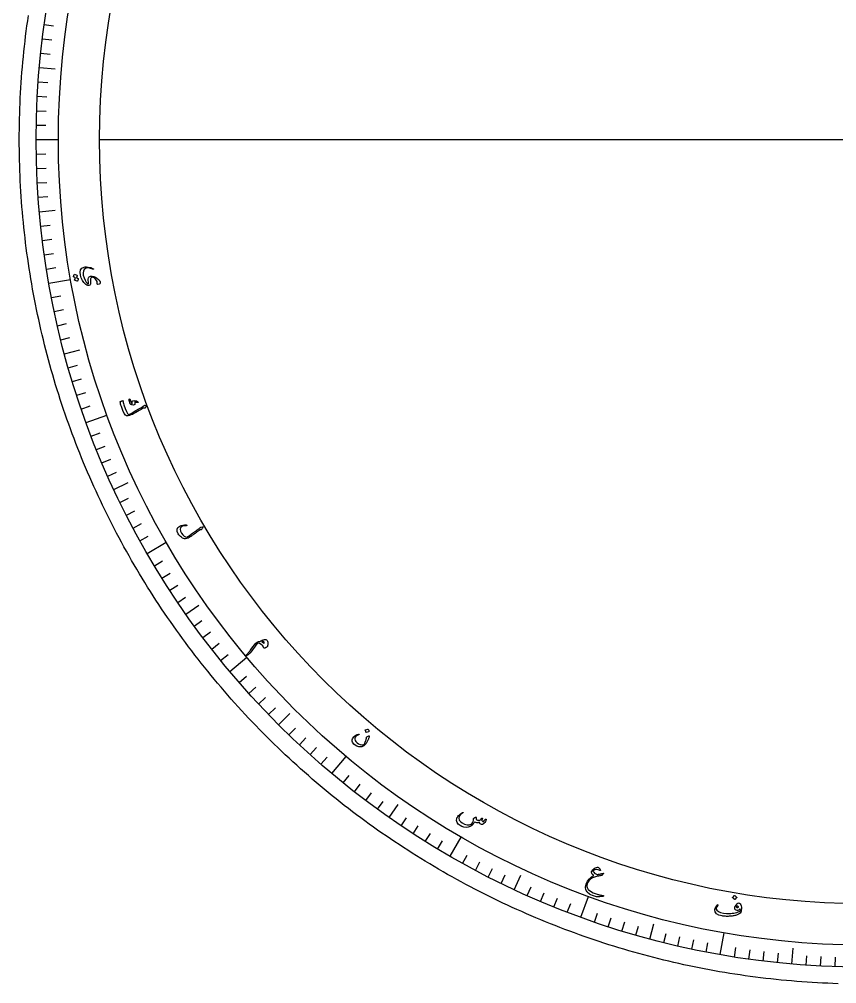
# Model space of a CAD drawing. Header units: millimetres. Extents: x -65 to 65, y -65 to 84.
# Drawn here: x -65 to -2.1, y -65 to 9.3 of the extents above; entities that cross this region are included whole.
import ezdxf

# ---------------------------------------------------------------- set-up
doc = ezdxf.new("R2010")
doc.units = ezdxf.units.MM
for name, color, linetype in [('CUT_OUTER', 1, 'Continuous'), ('ENGRAVE', 7, 'Continuous'), ('ENGRAVE_FINE', 8, 'Continuous'), ('TEXT', 5, 'Continuous')]:
    doc.layers.add(name, color=color, linetype=linetype)

msp = doc.modelspace()

# ---------------------------------------------------------------- linework, layer by layer
at = {"layer": 'CUT_OUTER'}
msp.add_lwpolyline([(-1.9939, -64.9694), (-2.3925, -64.956), (-2.791, -64.9401), (-3.1894, -64.9217), (-3.5877, -64.9009), (-3.9858, -64.8777), (-4.3839, -64.852), (-4.7817, -64.8239), (-5.1794, -64.7933), (-5.5768, -64.7603), (-5.9741, -64.7249), (-6.3711, -64.687), (-6.7679, -64.6467), (-7.1644, -64.604), (-7.5607, -64.5588), (-7.9567, -64.5112), (-8.3524, -64.4611), (-8.7477, -64.4087), (-9.1428, -64.3538), (-9.5375, -64.2965), (-9.9318, -64.2367), (-10.3258, -64.1746), (-10.7194, -64.11), (-11.1125, -64.043), (-11.5053, -63.9737), (-11.8976, -63.9019), (-12.2895, -63.8277), (-12.6809, -63.751), (-13.0718, -63.672), (-13.4622, -63.5906), (-13.8522, -63.5068), (-14.2416, -63.4206), (-14.6305, -63.3321), (-15.0188, -63.2411), (-15.4065, -63.1478), (-15.7937, -63.052), (-16.1803, -62.9539), (-16.5663, -62.8535), (-16.9516, -62.7506), (-17.3363, -62.6454), (-17.7204, -62.5379), (-18.1038, -62.428), (-18.4865, -62.3157), (-18.8685, -62.2011), (-19.2498, -62.0842), (-19.6304, -61.9649), (-20.0102, -61.8433), (-20.3893, -61.7193), (-20.7676, -61.5931), (-21.1452, -61.4645), (-21.5219, -61.3336), (-21.8978, -61.2004), (-22.2729, -61.0648), (-22.6472, -60.927), (-23.0206, -60.7869), (-23.3932, -60.6445), (-23.7648, -60.4999), (-24.1356, -60.3529), (-24.5055, -60.2037), (-24.8744, -60.0522), (-25.2424, -59.8984), (-25.6095, -59.7424), (-25.9756, -59.5841), (-26.3407, -59.4236), (-26.7048, -59.2609), (-27.0679, -59.0959), (-27.43, -58.9287), (-27.7911, -58.7593), (-28.1511, -58.5877), (-28.5101, -58.4138), (-28.8679, -58.2378), (-29.2247, -58.0596), (-29.5804, -57.8792), (-29.935, -57.6966), (-30.2885, -57.5118), (-30.6408, -57.3249), (-30.9919, -57.1358), (-31.3419, -56.9446), (-31.6908, -56.7512), (-32.0384, -56.5557), (-32.3848, -56.358), (-32.73, -56.1582), (-33.074, -55.9564), (-33.4167, -55.7524), (-33.7581, -55.5463), (-34.0983, -55.3381), (-34.4372, -55.1278), (-34.7748, -54.9155), (-35.1111, -54.7011), (-35.4461, -54.4846), (-35.7798, -54.2661), (-36.1121, -54.0455), (-36.443, -53.8229), (-36.7726, -53.5983), (-37.1007, -53.3717), (-37.4275, -53.143), (-37.7529, -52.9124), (-38.0769, -52.6797), (-38.3994, -52.4451), (-38.7205, -52.2085), (-39.0401, -51.9699), (-39.3582, -51.7294), (-39.6749, -51.4869), (-39.9901, -51.2425), (-40.3037, -50.9962), (-40.6159, -50.7479), (-40.9265, -50.4978), (-41.2356, -50.2457), (-41.5431, -49.9917), (-41.8491, -49.7359), (-42.1534, -49.4782), (-42.4562, -49.2186), (-42.7574, -48.9571), (-43.057, -48.6939), (-43.355, -48.4288), (-43.6513, -48.1618), (-43.946, -47.8931), (-44.2391, -47.6225), (-44.5304, -47.3502), (-44.8201, -47.0761), (-45.1081, -46.8002), (-45.3945, -46.5225), (-45.6791, -46.2431), (-45.9619, -45.9619), (-46.2431, -45.6791), (-46.5225, -45.3945), (-46.8002, -45.1081), (-47.0761, -44.8201), (-47.3502, -44.5304), (-47.6225, -44.2391), (-47.8931, -43.946), (-48.1618, -43.6513), (-48.4288, -43.355), (-48.6939, -43.057), (-48.9571, -42.7574), (-49.2186, -42.4562), (-49.4782, -42.1534), (-49.7359, -41.8491), (-49.9917, -41.5431), (-50.2457, -41.2356), (-50.4978, -40.9265), (-50.7479, -40.6159), (-50.9962, -40.3037), (-51.2425, -39.9901), (-51.4869, -39.6749), (-51.7294, -39.3582), (-51.9699, -39.0401), (-52.2085, -38.7205), (-52.4451, -38.3994), (-52.6797, -38.0769), (-52.9124, -37.7529), (-53.143, -37.4275), (-53.3717, -37.1007), (-53.5983, -36.7726), (-53.8229, -36.443), (-54.0455, -36.1121), (-54.2661, -35.7798), (-54.4846, -35.4461), (-54.7011, -35.1111), (-54.9155, -34.7748), (-55.1278, -34.4372), (-55.3381, -34.0983), (-55.5463, -33.7581), (-55.7524, -33.4167), (-55.9564, -33.074), (-56.1582, -32.73), (-56.358, -32.3848), (-56.5557, -32.0384), (-56.7512, -31.6908), (-56.9446, -31.3419), (-57.1358, -30.9919), (-57.3249, -30.6408), (-57.5118, -30.2885), (-57.6966, -29.935), (-57.8792, -29.5804), (-58.0596, -29.2247), (-58.2378, -28.8679), (-58.4138, -28.5101), (-58.5877, -28.1511), (-58.7593, -27.7911), (-58.9287, -27.43), (-59.0959, -27.0679), (-59.2609, -26.7048), (-59.4236, -26.3407), (-59.5841, -25.9756), (-59.7424, -25.6095), (-59.8984, -25.2424), (-60.0522, -24.8744), (-60.2037, -24.5055), (-60.3529, -24.1356), (-60.4999, -23.7648), (-60.6445, -23.3932), (-60.7869, -23.0206), (-60.927, -22.6472), (-61.0648, -22.2729), (-61.2004, -21.8978), (-61.3336, -21.5219), (-61.4645, -21.1452), (-61.5931, -20.7676), (-61.7193, -20.3893), (-61.8433, -20.0102), (-61.9649, -19.6304), (-62.0842, -19.2498), (-62.2011, -18.8685), (-62.3157, -18.4865), (-62.428, -18.1038), (-62.5379, -17.7204), (-62.6454, -17.3363), (-62.7506, -16.9516), (-62.8535, -16.5663), (-62.9539, -16.1803), (-63.052, -15.7937), (-63.1478, -15.4065), (-63.2411, -15.0188), (-63.3321, -14.6305), (-63.4206, -14.2416), (-63.5068, -13.8522), (-63.5906, -13.4622), (-63.672, -13.0718), (-63.751, -12.6809), (-63.8277, -12.2895), (-63.9019, -11.8976), (-63.9737, -11.5053), (-64.043, -11.1125), (-64.11, -10.7194), (-64.1746, -10.3258), (-64.2367, -9.9318), (-64.2965, -9.5375), (-64.3538, -9.1428), (-64.4087, -8.7477), (-64.4611, -8.3524), (-64.5112, -7.9567), (-64.5588, -7.5607), (-64.604, -7.1644), (-64.6467, -6.7679), (-64.687, -6.3711), (-64.7249, -5.9741), (-64.7603, -5.5768), (-64.7933, -5.1794), (-64.8239, -4.7817), (-64.852, -4.3839), (-64.8777, -3.9858), (-64.9009, -3.5877), (-64.9217, -3.1894), (-64.9401, -2.791), (-64.956, -2.3925), (-64.9694, -1.9939), (-64.9804, -1.5952), (-64.989, -1.1964), (-64.9951, -0.7976), (-64.9988, -0.3988), (-65, 0), (-64.9988, 0.3988), (-64.9951, 0.7976), (-64.989, 1.1964), (-64.9804, 1.5952), (-64.9694, 1.9939), (-64.956, 2.3925), (-64.9401, 2.791), (-64.9217, 3.1894), (-64.9009, 3.5877), (-64.8777, 3.9858), (-64.852, 4.3839), (-64.8239, 4.7817), (-64.7933, 5.1794), (-64.7603, 5.5768), (-64.7249, 5.9741), (-64.687, 6.3711), (-64.6467, 6.7679), (-64.604, 7.1644), (-64.5588, 7.5607), (-64.5112, 7.9567), (-64.4611, 8.3524), (-64.4087, 8.7477), (-64.3538, 9.1428), (-64.2965, 9.5375)], dxfattribs=at)
at = {"layer": 'ENGRAVE'}
for points in [[(-63.4576, 5.5518), (-62.2435, 5.4456)], [(-63.7, 0), (-61.9938, 0)], [(-58.825, 0), (58.825, 0)], [(-63.4576, -5.5518), (-62.2435, -5.4456)], [(-62.7323, -11.0614), (-61.0519, -10.7651)], [(-61.5295, -16.4868), (-60.3523, -16.1713)], [(-59.8584, -21.7867), (-58.2551, -21.2031)], [(-57.7318, -26.9208), (-56.6272, -26.4057)], [(-55.1658, -31.85), (-53.6882, -30.9969)], [(-52.18, -36.5368), (-51.1816, -35.8378)], [(-48.797, -40.9456), (-47.49, -39.8488)], [(-45.0427, -45.0427), (-44.1809, -44.1809)], [(-40.9456, -48.797), (-39.8488, -47.49)], [(-36.5368, -52.18), (-35.8378, -51.1816)], [(-31.85, -55.1658), (-30.9969, -53.6882)], [(-26.9208, -57.7318), (-26.4057, -56.6272)], [(-21.7867, -59.8584), (-21.2031, -58.2551)], [(-16.4868, -61.5295), (-16.1713, -60.3523)], [(-11.0614, -62.7323), (-10.7651, -61.0519)], [(-5.5518, -63.4576), (-5.4456, -62.2435)]]:
    msp.add_lwpolyline(points, dxfattribs=at)
for radius in [63.7, 63.7, 61.9938, 58.825, 58.825]:
    msp.add_circle((0, 0), radius, dxfattribs=at)
at = {"layer": 'ENGRAVE_FINE'}
for points in [[(-63.0801, 8.8653), (-62.3559, 8.7636)], [(-63.2252, 7.7631), (-62.4994, 7.674)], [(-63.351, 6.6585), (-62.6238, 6.582)], [(-63.5448, 4.4435), (-62.8154, 4.3925)], [(-63.6127, 3.3338), (-62.8825, 3.2955)], [(-63.6612, 2.2231), (-62.9304, 2.1976)], [(-63.6903, 1.1117), (-62.9592, 1.099)], [(-63.6903, -1.1117), (-62.9592, -1.099)], [(-63.6612, -2.2231), (-62.9304, -2.1976)], [(-63.6127, -3.3338), (-62.8825, -3.2955)], [(-63.5448, -4.4435), (-62.8154, -4.3925)], [(-63.351, -6.6585), (-62.6238, -6.582)], [(-63.2252, -7.7631), (-62.4994, -7.674)], [(-63.0801, -8.8653), (-62.3559, -8.7636)], [(-62.9157, -9.9649), (-62.1935, -9.8505)], [(-62.5297, -12.1545), (-61.8118, -12.015)], [(-62.308, -13.244), (-61.5927, -13.0919)], [(-62.0674, -14.3294), (-61.3549, -14.1649)], [(-61.8078, -15.4104), (-61.0983, -15.2335)], [(-61.2324, -17.5581), (-60.5294, -17.3565)], [(-60.9166, -18.6241), (-60.2173, -18.4103)], [(-60.5823, -19.6844), (-59.8868, -19.4584)], [(-60.2295, -20.7387), (-59.5381, -20.5006)], [(-59.4691, -22.828), (-58.7864, -22.566)], [(-59.0616, -23.8624), (-58.3836, -23.5885)], [(-58.6362, -24.8896), (-57.963, -24.6039)], [(-58.1928, -25.9091), (-57.5248, -25.6117)], [(-57.2532, -27.9242), (-56.5959, -27.6037)], [(-56.7571, -28.9192), (-56.1056, -28.5872)], [(-56.2438, -29.9053), (-55.5981, -29.562)], [(-55.7133, -30.8824), (-55.0737, -30.5279)], [(-54.6016, -32.8079), (-53.9748, -32.4313)], [(-54.0207, -33.7559), (-53.4005, -33.3684)], [(-53.4233, -34.6935), (-52.81, -34.2952)], [(-52.8097, -35.6206), (-52.2035, -35.2117)], [(-51.5344, -37.4419), (-50.9428, -37.0121)], [(-50.8731, -38.3356), (-50.2891, -37.8955)], [(-50.1963, -39.2176), (-49.6201, -38.7674)], [(-49.5042, -40.0877), (-48.9359, -39.6275)], [(-48.075, -41.791), (-47.5231, -41.3112)], [(-47.3383, -42.6236), (-46.7949, -42.1343)], [(-46.5872, -43.4433), (-46.0524, -42.9446)], [(-45.8219, -44.2497), (-45.2959, -43.7418)], [(-44.2497, -45.8219), (-43.7418, -45.2959)], [(-43.4433, -46.5872), (-42.9446, -46.0524)], [(-42.6236, -47.3383), (-42.1343, -46.7949)], [(-41.791, -48.075), (-41.3112, -47.5231)], [(-40.0877, -49.5042), (-39.6275, -48.9359)], [(-39.2176, -50.1963), (-38.7674, -49.6201)], [(-38.3356, -50.8731), (-37.8955, -50.2891)], [(-37.4419, -51.5344), (-37.0121, -50.9428)], [(-35.6206, -52.8097), (-35.2117, -52.2035)], [(-34.6935, -53.4233), (-34.2952, -52.81)], [(-33.7559, -54.0207), (-33.3684, -53.4005)], [(-32.8079, -54.6016), (-32.4313, -53.9748)], [(-30.8824, -55.7133), (-30.5279, -55.0737)], [(-29.9053, -56.2438), (-29.562, -55.5981)], [(-28.9192, -56.7571), (-28.5872, -56.1056)], [(-27.9242, -57.2532), (-27.6037, -56.5959)], [(-25.9091, -58.1928), (-25.6117, -57.5248)], [(-24.8896, -58.6362), (-24.6039, -57.963)], [(-23.8624, -59.0616), (-23.5885, -58.3836)], [(-22.828, -59.4691), (-22.566, -58.7864)], [(-20.7387, -60.2295), (-20.5006, -59.5381)], [(-19.6844, -60.5823), (-19.4584, -59.8868)], [(-18.6241, -60.9166), (-18.4103, -60.2173)], [(-17.5581, -61.2324), (-17.3565, -60.5294)], [(-15.4104, -61.8078), (-15.2335, -61.0983)], [(-14.3294, -62.0674), (-14.1649, -61.3549)], [(-13.244, -62.308), (-13.0919, -61.5927)], [(-12.1545, -62.5297), (-12.015, -61.8118)], [(-9.9649, -62.9157), (-9.8505, -62.1935)], [(-8.8653, -63.0801), (-8.7636, -62.3559)], [(-7.7631, -63.2252), (-7.674, -62.4994)], [(-6.6585, -63.351), (-6.582, -62.6238)], [(-4.4435, -63.5448), (-4.3925, -62.8154)], [(-3.3338, -63.6127), (-3.2955, -62.8825)], [(-2.2231, -63.6612), (-2.1976, -62.9304)]]:
    msp.add_lwpolyline(points, dxfattribs=at)
at = {"layer": 'TEXT'}
for points in [[(-60.4664, -10.6837), (-60.463, -10.6861), (-60.4605, -10.69), (-60.459, -10.6952), (-60.4584, -10.7017), (-60.4629, -10.7264), (-60.4683, -10.7506), (-60.4747, -10.7741), (-60.482, -10.7971), (-60.4905, -10.8196), (-60.5003, -10.842), (-60.5112, -10.8641), (-60.5234, -10.886), (-60.5275, -10.8905), (-60.5322, -10.893), (-60.5377, -10.8935), (-60.5437, -10.8921), (-60.7397, -10.8101), (-60.7426, -10.8074), (-60.7434, -10.8028), (-60.7422, -10.7963), (-60.7389, -10.788), (-60.7355, -10.7821), (-60.7312, -10.7726), (-60.7258, -10.7596), (-60.7194, -10.7431), (-60.7119, -10.7228), (-60.7031, -10.6987), (-60.6931, -10.6707), (-60.6817, -10.6389), (-60.8339, -10.5728), (-60.8388, -10.5694), (-60.8408, -10.5642), (-60.8397, -10.5573), (-60.8357, -10.5487), (-60.8322, -10.5412), (-60.8271, -10.5295), (-60.8204, -10.5135), (-60.8119, -10.4933), (-60.8019, -10.4686), (-60.7903, -10.439), (-60.7771, -10.4046), (-60.7624, -10.3654), (-60.7596, -10.3611), (-60.7564, -10.3589), (-60.7528, -10.3587), (-60.7489, -10.3607), (-60.5601, -10.4475), (-60.5567, -10.4499), (-60.5542, -10.4537), (-60.5527, -10.4589), (-60.5522, -10.4655), (-60.5551, -10.4864), (-60.5591, -10.5068), (-60.5641, -10.5268), (-60.5703, -10.5464), (-60.5775, -10.5656), (-60.5855, -10.5843), (-60.5943, -10.6026), (-60.6039, -10.6204)], [(-59.0146, -11.0923), (-59.0036, -11.0132), (-59.018, -10.9299), (-59.0578, -10.8425), (-59.1231, -10.7506), (-59.1794, -10.695), (-59.2425, -10.6514), (-59.3122, -10.62), (-59.3887, -10.6007), (-59.4035, -10.6), (-59.4183, -10.6024), (-59.4331, -10.6077), (-59.448, -10.6161), (-59.4909, -10.6617), (-59.517, -10.7301), (-59.5265, -10.8213), (-59.5191, -10.9352), (-59.5104, -11.0475), (-59.5167, -11.1315), (-59.5381, -11.1871), (-59.5747, -11.2144), (-59.6585, -11.2324), (-59.7366, -11.2298), (-59.8091, -11.2065), (-59.8759, -11.1624), (-60.0254, -11.0103), (-60.1456, -10.8404), (-60.2365, -10.6529), (-60.2978, -10.4482), (-60.3213, -10.217), (-60.2823, -10.0348), (-60.1811, -9.9017), (-60.0182, -9.8179), (-59.9243, -9.7992), (-59.8195, -9.7962), (-59.7038, -9.8086), (-59.5772, -9.8363), (-59.5415, -9.8473), (-59.5069, -9.8589), (-59.4733, -9.8712), (-59.4408, -9.884), (-59.4092, -9.8975), (-59.3784, -9.9119), (-59.3483, -9.9272), (-59.319, -9.9433), (-59.3064, -9.9525), (-59.3005, -9.9616), (-59.301, -9.9706), (-59.3082, -9.9795), (-59.3179, -9.9854), (-59.3281, -9.9882), (-59.3389, -9.9878), (-59.3502, -9.9842), (-59.5196, -9.9147), (-59.6674, -9.8811), (-59.7937, -9.8837), (-59.8985, -9.9229), (-60.0012, -10.0105), (-60.0648, -10.1248), (-60.0891, -10.2659), (-60.0739, -10.4335), (-60.0202, -10.6422), (-59.9432, -10.825), (-59.8432, -10.9815), (-59.7205, -11.1118), (-59.7108, -11.1191), (-59.702, -11.121), (-59.6944, -11.1173), (-59.6877, -11.1081), (-59.6785, -11.0741), (-59.6759, -11.0175), (-59.6797, -10.9385), (-59.6898, -10.8369), (-59.6958, -10.7328), (-59.6863, -10.6508), (-59.6615, -10.5911), (-59.6213, -10.5536), (-59.5704, -10.5305), (-59.5151, -10.5168), (-59.4555, -10.5126), (-59.3916, -10.5177), (-59.2623, -10.5479), (-59.1391, -10.5995), (-59.0217, -10.6724), (-58.9102, -10.7664), (-58.8831, -10.7919), (-58.8591, -10.817), (-58.8382, -10.8417), (-58.8202, -10.8661), (-58.8052, -10.8899), (-58.793, -10.9132), (-58.7836, -10.9357), (-58.777, -10.9576), (-58.7689, -11.0464), (-58.7973, -11.1072), (-58.8623, -11.1399), (-58.9641, -11.1446), (-58.9928, -11.139), (-59.0107, -11.1284), (-59.018, -11.1128), (-59.0146, -11.0923)], [(-55.8251, -20.2264), (-55.8242, -20.2307), (-55.8246, -20.2348), (-55.8262, -20.2388), (-55.8292, -20.2426), (-55.8324, -20.2447), (-55.836, -20.2463), (-55.8401, -20.2475), (-55.8447, -20.2482), (-55.9782, -20.2449), (-55.9921, -20.2436), (-56.0034, -20.241), (-56.0119, -20.2372), (-56.0178, -20.232), (-56.0356, -20.2075), (-56.0544, -20.1879), (-56.0741, -20.1733), (-56.0949, -20.1636), (-56.104, -20.1635), (-56.1111, -20.1707), (-56.1162, -20.1851), (-56.1193, -20.2069), (-56.1191, -20.2207), (-56.1186, -20.2348), (-56.1176, -20.2492), (-56.1162, -20.2639), (-56.1143, -20.279), (-56.1119, -20.2948), (-56.109, -20.3111), (-56.1055, -20.328), (-56.1087, -20.3919), (-56.1501, -20.4271), (-56.2298, -20.4334), (-56.3478, -20.4108), (-56.3853, -20.3973), (-56.4162, -20.3821), (-56.4406, -20.3652), (-56.4584, -20.3464), (-56.4723, -20.3238), (-56.4866, -20.2907), (-56.5011, -20.2472), (-56.5159, -20.1932), (-56.5228, -20.1654), (-56.5285, -20.1387), (-56.5327, -20.1131), (-56.5357, -20.0886), (-56.5377, -20.0653), (-56.5393, -20.0434), (-56.5403, -20.0228), (-56.5409, -20.0037), (-56.5387, -19.991), (-56.5346, -19.981), (-56.5286, -19.9738), (-56.5207, -19.9693), (-56.5115, -19.9676), (-56.5038, -19.9695), (-56.4976, -19.975), (-56.493, -19.9842), (-56.48, -20.0142), (-56.4659, -20.0483), (-56.4506, -20.0867), (-56.434, -20.1292), (-56.403, -20.2086), (-56.3757, -20.2695), (-56.3521, -20.3119), (-56.3324, -20.3358), (-56.3285, -20.3384), (-56.3244, -20.339), (-56.32, -20.3378), (-56.3154, -20.3346), (-56.3129, -20.3315), (-56.3113, -20.3269), (-56.3106, -20.3207), (-56.3107, -20.313), (-56.3181, -20.2438), (-56.3199, -20.2145), (-56.3182, -20.1881), (-56.3128, -20.1649), (-56.3038, -20.1446), (-56.2915, -20.1259), (-56.2768, -20.1121), (-56.2596, -20.1033), (-56.2401, -20.0996), (-56.1009, -20.0948), (-55.9853, -20.1144), (-55.8934, -20.1582), (-55.8251, -20.2264)], [(-55.2071, -20.4929), (-55.2262, -20.5137), (-55.2439, -20.5347), (-55.2601, -20.5557), (-55.2748, -20.5768), (-55.2881, -20.5982), (-55.2998, -20.6199), (-55.31, -20.6419), (-55.3187, -20.6643), (-55.3246, -20.6739), (-55.3336, -20.6797), (-55.3455, -20.6817), (-55.3605, -20.6799), (-55.441, -20.6657), (-55.4495, -20.6646), (-55.4566, -20.6641), (-55.4621, -20.6644), (-55.4662, -20.6653), (-55.6314, -20.7674), (-55.781, -20.8587), (-55.915, -20.9391), (-56.0336, -21.0085), (-56.1366, -21.0668), (-56.224, -21.1136), (-56.2957, -21.149), (-56.3519, -21.1729), (-56.4596, -21.2134), (-56.4945, -21.2243), (-56.5301, -21.2336), (-56.5665, -21.2413), (-56.6036, -21.2474), (-56.6416, -21.2517), (-56.6804, -21.2542), (-56.7201, -21.2547), (-56.7607, -21.2534), (-56.8377, -21.2062), (-56.9277, -21.0723), (-57.0301, -20.8513), (-57.1438, -20.5432), (-57.1752, -20.4454), (-57.2015, -20.354), (-57.2229, -20.2691), (-57.2395, -20.1906), (-57.239, -20.1828), (-57.2364, -20.1764), (-57.2318, -20.1715), (-57.225, -20.168), (-57.1918, -20.154), (-57.1615, -20.1415), (-57.1341, -20.1306), (-57.1096, -20.1211), (-57.0877, -20.113), (-57.0682, -20.1062), (-57.051, -20.1006), (-57.0361, -20.0964), (-57.0276, -20.0945), (-57.022, -20.0958), (-57.0193, -20.1003), (-57.0196, -20.1081), (-57.0169, -20.1655), (-57.0047, -20.2365), (-56.9829, -20.3209), (-56.9514, -20.4189), (-56.8469, -20.7077), (-56.7506, -20.9282), (-56.6633, -21.0807), (-56.5855, -21.1652), (-56.5186, -21.14), (-56.4021, -21.0809), (-56.2357, -20.988), (-56.0196, -20.8615), (-55.8037, -20.7333), (-55.6406, -20.6359), (-55.5303, -20.569), (-55.4729, -20.5325), (-55.4574, -20.522), (-55.4429, -20.5122), (-55.4293, -20.5031), (-55.4168, -20.4946), (-55.4054, -20.4869), (-55.3953, -20.4799), (-55.3865, -20.4737), (-55.379, -20.4683), (-55.362, -20.4578), (-55.3448, -20.4508), (-55.3271, -20.4473), (-55.3091, -20.4474), (-55.2102, -20.4573), (-55.2034, -20.4586), (-55.1983, -20.4608), (-55.1951, -20.4641), (-55.1937, -20.4683), (-55.1947, -20.4745), (-55.1972, -20.4806), (-55.2014, -20.4868), (-55.2071, -20.4929)], [(-50.8891, -29.8093), (-50.8809, -29.8091), (-50.8739, -29.811), (-50.868, -29.8149), (-50.8634, -29.8208), (-50.8607, -29.8279), (-50.8609, -29.8353), (-50.864, -29.8431), (-50.87, -29.8513), (-50.9056, -29.897), (-50.9341, -29.9403), (-50.9556, -29.9811), (-50.9699, -30.0195), (-50.9759, -30.0319), (-50.9862, -30.0405), (-51.0008, -30.0452), (-51.0197, -30.0461), (-51.0295, -30.0454), (-51.0389, -30.0447), (-51.0479, -30.0442), (-51.0565, -30.0437), (-51.0646, -30.0433), (-51.072, -30.0428), (-51.0788, -30.0423), (-51.0849, -30.0417), (-51.0959, -30.0411), (-51.1074, -30.0428), (-51.1196, -30.047), (-51.1325, -30.0535), (-51.1661, -30.0765), (-51.2024, -30.102), (-51.2414, -30.1302), (-51.2832, -30.1609), (-51.3277, -30.1942), (-51.3751, -30.2298), (-51.4254, -30.2678), (-51.4785, -30.3082), (-51.531, -30.3494), (-51.5806, -30.3876), (-51.6273, -30.423), (-51.6711, -30.4555), (-51.7121, -30.4853), (-51.7502, -30.5127), (-51.7856, -30.5375), (-51.8182, -30.5599), (-51.9171, -30.6218), (-52.0171, -30.6697), (-52.1183, -30.7036), (-52.2207, -30.7233), (-52.2877, -30.7231), (-52.3603, -30.7046), (-52.4386, -30.6677), (-52.5224, -30.6123), (-52.6034, -30.5464), (-52.6719, -30.4799), (-52.728, -30.4131), (-52.7716, -30.3459), (-52.8475, -30.1585), (-52.8533, -29.9969), (-52.7894, -29.8615), (-52.656, -29.7521), (-52.5406, -29.6988), (-52.4163, -29.6666), (-52.2831, -29.6554), (-52.141, -29.6652), (-52.1321, -29.667), (-52.1253, -29.6703), (-52.1206, -29.6752), (-52.1181, -29.6817), (-52.1169, -29.6894), (-52.1174, -29.6961), (-52.1194, -29.7016), (-52.1231, -29.7061), (-52.1294, -29.7114), (-52.1363, -29.7149), (-52.1439, -29.7169), (-52.152, -29.7171), (-52.2697, -29.7224), (-52.3658, -29.7343), (-52.44, -29.753), (-52.4925, -29.7786), (-52.5823, -29.8747), (-52.6164, -29.9919), (-52.5947, -30.1302), (-52.5169, -30.2893), (-52.4223, -30.4185), (-52.3199, -30.5155), (-52.2099, -30.5801), (-52.0925, -30.6123), (-52.058, -30.59), (-52.0183, -30.563), (-51.9733, -30.5313), (-51.923, -30.4951), (-51.8674, -30.454), (-51.8064, -30.4079), (-51.74, -30.3568), (-51.6681, -30.3007), (-51.5935, -30.2438), (-51.5198, -30.1881), (-51.447, -30.1337), (-51.3752, -30.0806), (-51.3043, -30.0288), (-51.2343, -29.9786), (-51.165, -29.9299), (-51.0965, -29.8827), (-51.0323, -29.8344), (-51.0242, -29.8302), (-51.0162, -29.827), (-51.0083, -29.8249), (-51.0004, -29.8238)], [(-46.4749, -38.6222), (-46.442, -38.6032), (-46.4085, -38.585), (-46.3745, -38.5677), (-46.34, -38.5513), (-46.3049, -38.5361), (-46.2694, -38.5227), (-46.2334, -38.511), (-46.197, -38.5009), (-46.127, -38.4875), (-46.0668, -38.4837), (-46.0165, -38.4897), (-45.9761, -38.5053), (-45.9312, -38.5431), (-45.8993, -38.5995), (-45.8805, -38.6745), (-45.8746, -38.7682), (-45.8748, -38.7956), (-45.8759, -38.823), (-45.8778, -38.8503), (-45.8805, -38.8775), (-45.8839, -38.9048), (-45.888, -38.9322), (-45.8927, -38.9598), (-45.898, -38.9876), (-45.9018, -39.0028), (-45.9073, -39.0156), (-45.9145, -39.0259), (-45.9234, -39.0339), (-45.965, -39.0589), (-46.0024, -39.081), (-46.0355, -39.1002), (-46.0643, -39.1165), (-46.0883, -39.1298), (-46.1072, -39.1399), (-46.121, -39.1467), (-46.1295, -39.1503), (-46.1423, -39.152), (-46.1533, -39.1496), (-46.1624, -39.1428), (-46.1698, -39.1319), (-46.2681, -38.976), (-46.3816, -38.8642), (-46.5107, -38.7963), (-46.6555, -38.7723), (-46.6696, -38.7738), (-46.6815, -38.7778), (-46.6914, -38.7842), (-46.6992, -38.7932), (-46.7942, -38.9265), (-46.8951, -39.0626), (-47.002, -39.2017), (-47.1148, -39.3437), (-47.2715, -39.5288), (-47.3925, -39.6523), (-47.4779, -39.714), (-47.5279, -39.7137), (-47.534, -39.7018), (-47.5321, -39.6866), (-47.5222, -39.6683), (-47.5042, -39.6468), (-47.4638, -39.6054), (-47.4229, -39.5609), (-47.3816, -39.5133), (-47.3397, -39.4627), (-47.2974, -39.4092), (-47.2544, -39.3533), (-47.2107, -39.2949), (-47.1664, -39.2341), (-47.0174, -39.0306), (-46.894, -38.8756), (-46.7966, -38.7689), (-46.7252, -38.7104), (-46.6879, -38.6881), (-46.6521, -38.6693), (-46.6179, -38.6539), (-46.5853, -38.6419), (-46.5545, -38.6329), (-46.5258, -38.6266), (-46.4993, -38.6231), (-46.4749, -38.6222)], [(-46.3299, -38.6606), (-46.309, -38.6715), (-46.288, -38.6838), (-46.2667, -38.6974), (-46.2453, -38.7124), (-46.2237, -38.7286), (-46.2022, -38.746), (-46.1806, -38.7645), (-46.159, -38.7841), (-46.1615, -38.7331), (-46.1686, -38.6933), (-46.1804, -38.6648), (-46.197, -38.6475), (-46.2259, -38.6346), (-46.2577, -38.6325), (-46.2924, -38.6412), (-46.3299, -38.6606)], [(-38.0673, -45.9162), (-38.0776, -45.9591), (-38.0894, -46.003), (-38.1028, -46.048), (-38.1177, -46.0939), (-38.1346, -46.1409), (-38.1539, -46.1889), (-38.1756, -46.238), (-38.1996, -46.2882), (-38.2249, -46.3371), (-38.252, -46.3839), (-38.2808, -46.4288), (-38.3113, -46.4716), (-38.3437, -46.5125), (-38.3781, -46.5516), (-38.4144, -46.5889), (-38.4526, -46.6244), (-38.496, -46.659), (-38.54, -46.6878), (-38.5846, -46.7108), (-38.6298, -46.7279), (-38.7534, -46.7496), (-38.8825, -46.7372), (-39.017, -46.6906), (-39.1567, -46.6098), (-39.2465, -46.5378), (-39.3137, -46.4613), (-39.3583, -46.3801), (-39.3804, -46.2946), (-39.3793, -46.2095), (-39.358, -46.127), (-39.3166, -46.0469), (-39.2552, -45.9693), (-39.177, -45.8983), (-39.0901, -45.8401), (-38.9945, -45.7946), (-38.8904, -45.7618), (-38.8765, -45.7597), (-38.8659, -45.761), (-38.8586, -45.7657), (-38.8545, -45.7738), (-38.8534, -45.7844), (-38.8583, -45.7936), (-38.8694, -45.8015), (-38.8867, -45.8081), (-39.0062, -45.8592), (-39.0962, -45.9205), (-39.1563, -45.9921), (-39.1866, -46.074), (-39.1873, -46.1597), (-39.1584, -46.2458), (-39.0999, -46.3322), (-39.0116, -46.4188), (-38.8882, -46.5033), (-38.7614, -46.5584), (-38.6315, -46.5841), (-38.4986, -46.5804), (-38.4951, -46.5793), (-38.4911, -46.5767), (-38.4865, -46.5726), (-38.4816, -46.5671), (-38.4467, -46.5195), (-38.4126, -46.4588), (-38.3794, -46.3847), (-38.3469, -46.2975), (-38.3319, -46.2524), (-38.3185, -46.2101), (-38.3066, -46.1705), (-38.2961, -46.1337), (-38.2874, -46.0996), (-38.2806, -46.0684), (-38.2757, -46.0399), (-38.2727, -46.0142), (-38.2706, -46.0012), (-38.2669, -45.9908), (-38.2614, -45.9829), (-38.2543, -45.9776), (-38.0896, -45.8885), (-38.0781, -45.8849), (-38.0705, -45.8883), (-38.0669, -45.8987), (-38.0673, -45.9162)], [(-38.1704, -45.3711), (-38.1663, -45.3707), (-38.1621, -45.372), (-38.1577, -45.3749), (-38.1532, -45.3794), (-38.1307, -45.4224), (-38.1128, -45.467), (-38.0995, -45.5129), (-38.0908, -45.5604), (-38.0911, -45.5663), (-38.0929, -45.571), (-38.0962, -45.5743), (-38.1011, -45.5763), (-38.2992, -45.6432), (-38.3051, -45.6439), (-38.3097, -45.6413), (-38.3132, -45.6355), (-38.3155, -45.6265), (-38.3174, -45.6187), (-38.3208, -45.6067), (-38.3255, -45.5904), (-38.3316, -45.57), (-38.3393, -45.5451), (-38.3488, -45.5156), (-38.36, -45.4816), (-38.3731, -45.4429), (-38.3743, -45.4372), (-38.3738, -45.433), (-38.3716, -45.4303), (-38.3675, -45.4291)], [(-29.1305, -52.3073), (-29.122, -52.3003), (-29.1138, -52.2964), (-29.1061, -52.2957), (-29.0987, -52.2981), (-29.0908, -52.3038), (-29.0852, -52.311), (-29.0821, -52.3194), (-29.0814, -52.3292), (-29.084, -52.3613), (-29.0934, -52.3978), (-29.1095, -52.4385), (-29.1324, -52.4836), (-29.1769, -52.5532), (-29.2284, -52.6143), (-29.2869, -52.6667), (-29.3524, -52.7105), (-29.3714, -52.7193), (-29.3896, -52.7241), (-29.4069, -52.725), (-29.4234, -52.722), (-29.4754, -52.6972), (-29.5244, -52.6581), (-29.5705, -52.6048), (-29.6136, -52.5373), (-29.7054, -52.579), (-29.7934, -52.5914), (-29.8775, -52.5746), (-29.9575, -52.5286), (-29.9846, -52.5701), (-30.012, -52.6093), (-30.0396, -52.6462), (-30.0674, -52.6808), (-30.0956, -52.7133), (-30.1243, -52.744), (-30.1535, -52.7729), (-30.1832, -52.8), (-30.2424, -52.8456), (-30.3077, -52.8815), (-30.3793, -52.9078), (-30.457, -52.9244), (-30.6225, -52.934), (-30.7815, -52.9157), (-30.934, -52.8696), (-31.0796, -52.7957), (-31.2252, -52.6813), (-31.3171, -52.552), (-31.3552, -52.4084), (-31.3397, -52.2505), (-31.321, -52.2015), (-31.2909, -52.1484), (-31.2493, -52.0911), (-31.1963, -52.0298), (-31.1323, -51.9662), (-31.0586, -51.9043), (-30.9753, -51.8439), (-30.8826, -51.7851), (-30.876, -51.7819), (-30.8696, -51.7806), (-30.8633, -51.7812), (-30.8572, -51.7838), (-30.8518, -51.7877), (-30.8478, -51.7922), (-30.8452, -51.7972), (-30.8439, -51.8027), (-30.8447, -51.8092), (-30.8471, -51.8151), (-30.8513, -51.8203), (-30.8571, -51.8249), (-30.9779, -51.9048), (-31.0678, -51.9761), (-31.1267, -52.0388), (-31.1544, -52.0932), (-31.172, -52.2392), (-31.1409, -52.3713), (-31.0612, -52.4894), (-30.9328, -52.5933), (-30.7284, -52.6963), (-30.5326, -52.7439), (-30.3457, -52.7362), (-30.168, -52.6734), (-30.1215, -52.5914), (-30.0855, -52.4973), (-30.0598, -52.3913), (-30.0443, -52.2732), (-30.0437, -52.2607), (-30.0414, -52.2505), (-30.0374, -52.2426), (-30.0317, -52.2371), (-30.0077, -52.2207), (-29.9851, -52.2053), (-29.9637, -52.1911), (-29.9437, -52.178), (-29.9251, -52.1662), (-29.9082, -52.1561), (-29.8928, -52.1475), (-29.879, -52.1406), (-29.8722, -52.1383), (-29.8666, -52.1389), (-29.8624, -52.1425), (-29.8596, -52.149), (-29.8587, -52.1533), (-29.8576, -52.1597), (-29.8564, -52.1681), (-29.855, -52.1787), (-29.8538, -52.1913), (-29.8529, -52.2057), (-29.8523, -52.2218), (-29.8522, -52.2399), (-29.851, -52.275), (-29.8483, -52.3016), (-29.844, -52.3196), (-29.8382, -52.3289), (-29.7878, -52.3636), (-29.7296, -52.3847), (-29.6637, -52.3922), (-29.5902, -52.386), (-29.5574, -52.3729), (-29.5162, -52.3442), (-29.4666, -52.3), (-29.4087, -52.2403), (-29.4031, -52.2347), (-29.3967, -52.2309), (-29.3892, -52.229), (-29.3809, -52.229), (-29.3736, -52.2301), (-29.3674, -52.2325), (-29.3624, -52.2364), (-29.3585, -52.2416), (-29.3579, -52.2588), (-29.3685, -52.2845), (-29.3903, -52.3187), (-29.4232, -52.3615), (-29.3962, -52.41), (-29.3615, -52.4513), (-29.3191, -52.4854), (-29.2689, -52.5124), (-29.2612, -52.4971), (-29.2563, -52.4838), (-29.2543, -52.4727), (-29.2551, -52.4636), (-29.2568, -52.4546), (-29.2564, -52.4468), (-29.254, -52.4401), (-29.2496, -52.4345)], [(-20.5159, -56.007), (-20.4783, -56.0102), (-20.4413, -56.0243), (-20.4048, -56.0495), (-20.369, -56.0856), (-20.3518, -56.107), (-20.3363, -56.1278), (-20.3227, -56.1481), (-20.311, -56.1679), (-20.301, -56.187), (-20.2927, -56.2054), (-20.2861, -56.223), (-20.2813, -56.2398), (-20.2795, -56.2551), (-20.285, -56.2621), (-20.2977, -56.261), (-20.3177, -56.2516), (-20.4455, -56.1953), (-20.5773, -56.1796), (-20.7134, -56.2047), (-20.8539, -56.2704), (-20.8593, -56.2761), (-20.8617, -56.2832), (-20.8613, -56.2916), (-20.8579, -56.3015), (-20.8001, -56.3914), (-20.728, -56.4633), (-20.6416, -56.5171), (-20.5411, -56.5528), (-20.5218, -56.5557), (-20.4954, -56.5556), (-20.462, -56.5524), (-20.4216, -56.5461), (-20.3467, -56.5307), (-20.2805, -56.517), (-20.2232, -56.5052), (-20.1746, -56.4951), (-20.1348, -56.4869), (-20.1037, -56.4805), (-20.0813, -56.476), (-20.0677, -56.4734), (-20.0498, -56.474), (-20.0427, -56.4816), (-20.0466, -56.4963), (-20.0612, -56.518), (-20.1074, -56.5723), (-20.1448, -56.6117), (-20.1735, -56.6361), (-20.1935, -56.6454), (-20.2466, -56.6509), (-20.3037, -56.6587), (-20.3646, -56.6691), (-20.4295, -56.6819), (-20.4982, -56.6971), (-20.5709, -56.7147), (-20.6475, -56.7347), (-20.728, -56.7571), (-20.8979, -56.8235), (-21.0444, -56.9205), (-21.1674, -57.0482), (-21.2668, -57.2068), (-21.3033, -57.2997), (-21.3205, -57.3923), (-21.3185, -57.4845), (-21.2971, -57.5763), (-21.2116, -57.7202), (-21.0563, -57.8535), (-20.8312, -57.9758), (-20.5364, -58.0862), (-20.4895, -58.0996), (-20.4387, -58.1132), (-20.384, -58.1268), (-20.3253, -58.1405), (-20.2628, -58.1541), (-20.1965, -58.1673), (-20.1265, -58.1802), (-20.0528, -58.1928), (-20.0403, -58.1957), (-20.0316, -58.1995), (-20.0267, -58.2041), (-20.0256, -58.2096), (-20.0445, -58.2283), (-20.1012, -58.2469), (-20.1958, -58.2655), (-20.3282, -58.2837), (-20.4076, -58.2913), (-20.4757, -58.2937), (-20.5325, -58.291), (-20.5779, -58.2832), (-20.7415, -58.2383), (-20.8866, -58.1883), (-21.0134, -58.1333), (-21.1216, -58.0734), (-21.3091, -57.9156), (-21.4142, -57.7339), (-21.437, -57.5289), (-21.378, -57.3007), (-21.2667, -57.0795), (-21.133, -56.8977), (-20.9772, -56.7549), (-20.7994, -56.651), (-20.866, -56.5861), (-20.9174, -56.5262), (-20.9536, -56.4711), (-20.9747, -56.421), (-20.9786, -56.4025), (-20.979, -56.3837), (-20.9758, -56.3647), (-20.9691, -56.3454), (-20.9424, -56.2968), (-20.9127, -56.2524), (-20.8798, -56.2123), (-20.844, -56.1764), (-20.7594, -56.1089), (-20.6765, -56.0581), (-20.5954, -56.0242), (-20.5159, -56.007)], [(-9.963, -58.1914), (-9.9597, -58.189), (-9.9554, -58.188), (-9.9502, -58.1883), (-9.9441, -58.1899), (-9.9031, -58.2157), (-9.8653, -58.245), (-9.8308, -58.2779), (-9.7994, -58.3145), (-9.7967, -58.3197), (-9.7959, -58.3246), (-9.7971, -58.3291), (-9.8003, -58.3334), (-9.9369, -58.4913), (-9.9416, -58.4948), (-9.9469, -58.4949), (-9.9528, -58.4917), (-9.9593, -58.4851), (-9.965, -58.4794), (-9.9739, -58.4707), (-9.9861, -58.4591), (-10.0016, -58.4445), (-10.0207, -58.4269), (-10.0437, -58.4063), (-10.0705, -58.3826), (-10.1011, -58.3559), (-10.1051, -58.3516), (-10.1068, -58.3478), (-10.1062, -58.3443), (-10.1033, -58.3412)], [(-9.6429, -58.7547), (-9.5968, -58.7588), (-9.5543, -58.784), (-9.5155, -58.8303), (-9.4804, -58.8977), (-9.4529, -58.9824), (-9.4372, -59.0806), (-9.4334, -59.1924), (-9.4413, -59.3177), (-9.4472, -59.3627), (-9.4568, -59.4038), (-9.4703, -59.4411), (-9.4877, -59.4744), (-9.5403, -59.5381), (-9.6129, -59.5953), (-9.7054, -59.6459), (-9.8179, -59.6898), (-9.8805, -59.7084), (-9.9447, -59.725), (-10.0106, -59.7397), (-10.0782, -59.7524), (-10.1475, -59.763), (-10.2189, -59.7716), (-10.2921, -59.7782), (-10.3673, -59.7827), (-10.4425, -59.7853), (-10.5158, -59.7863), (-10.5872, -59.7855), (-10.6567, -59.7831), (-10.7243, -59.7788), (-10.7903, -59.7726), (-10.8545, -59.7643), (-10.9171, -59.754), (-11.173, -59.685), (-11.3509, -59.5817), (-11.4507, -59.4446), (-11.4725, -59.2743), (-11.4669, -59.2369), (-11.4565, -59.1949), (-11.4414, -59.1485), (-11.4216, -59.0976), (-11.3947, -59.0427), (-11.3622, -58.9907), (-11.324, -58.9415), (-11.2802, -58.8953), (-11.274, -58.8902), (-11.2673, -58.887), (-11.2601, -58.8857), (-11.2523, -58.8862), (-11.2452, -58.8887), (-11.2399, -58.8928), (-11.2364, -58.8987), (-11.2347, -58.9063), (-11.2348, -58.9144), (-11.2364, -58.9215), (-11.2397, -58.9278), (-11.2446, -58.9331), (-11.3301, -59.0438), (-11.3709, -59.1445), (-11.3668, -59.2352), (-11.3177, -59.3161), (-11.1935, -59.414), (-11.0285, -59.4887), (-10.8227, -59.54), (-10.5763, -59.5672), (-10.4668, -59.5708), (-10.3562, -59.5689), (-10.2447, -59.5617), (-10.1322, -59.5491), (-10.0189, -59.531), (-9.9049, -59.5076), (-9.7904, -59.4786), (-9.6753, -59.4442), (-9.6133, -59.4208), (-9.5648, -59.3925), (-9.5298, -59.3593), (-9.5083, -59.3213), (-9.5119, -59.2922), (-9.5205, -59.2646), (-9.5341, -59.2387), (-9.5526, -59.2143), (-9.5551, -59.2128), (-9.5585, -59.2139), (-9.5629, -59.2175), (-9.5683, -59.2236), (-9.6102, -59.2719), (-9.654, -59.3061), (-9.6997, -59.3263), (-9.7473, -59.3325), (-9.8304, -59.32), (-9.8901, -59.285), (-9.9265, -59.2278), (-9.9395, -59.1482), (-9.9279, -59.0818), (-9.8923, -59.0043), (-9.8328, -58.9156), (-9.7494, -58.8156), (-9.7244, -58.7917), (-9.6983, -58.7735), (-9.6712, -58.7612), (-9.6429, -58.7547)], [(-9.6712, -59.0856), (-9.661, -59.0765), (-9.6569, -59.0665), (-9.6588, -59.0555), (-9.6667, -59.0435), (-9.7017, -59.0119), (-9.7351, -59.0001), (-9.7672, -59.0082), (-9.7978, -59.0361), (-9.8027, -59.0454), (-9.8049, -59.054), (-9.8043, -59.0618), (-9.8009, -59.069), (-9.7721, -59.0949), (-9.7408, -59.1063), (-9.7072, -59.1032), (-9.6712, -59.0856)]]:
    msp.add_lwpolyline(points, close=True, dxfattribs=at)

doc.saveas('drawing.dxf')
